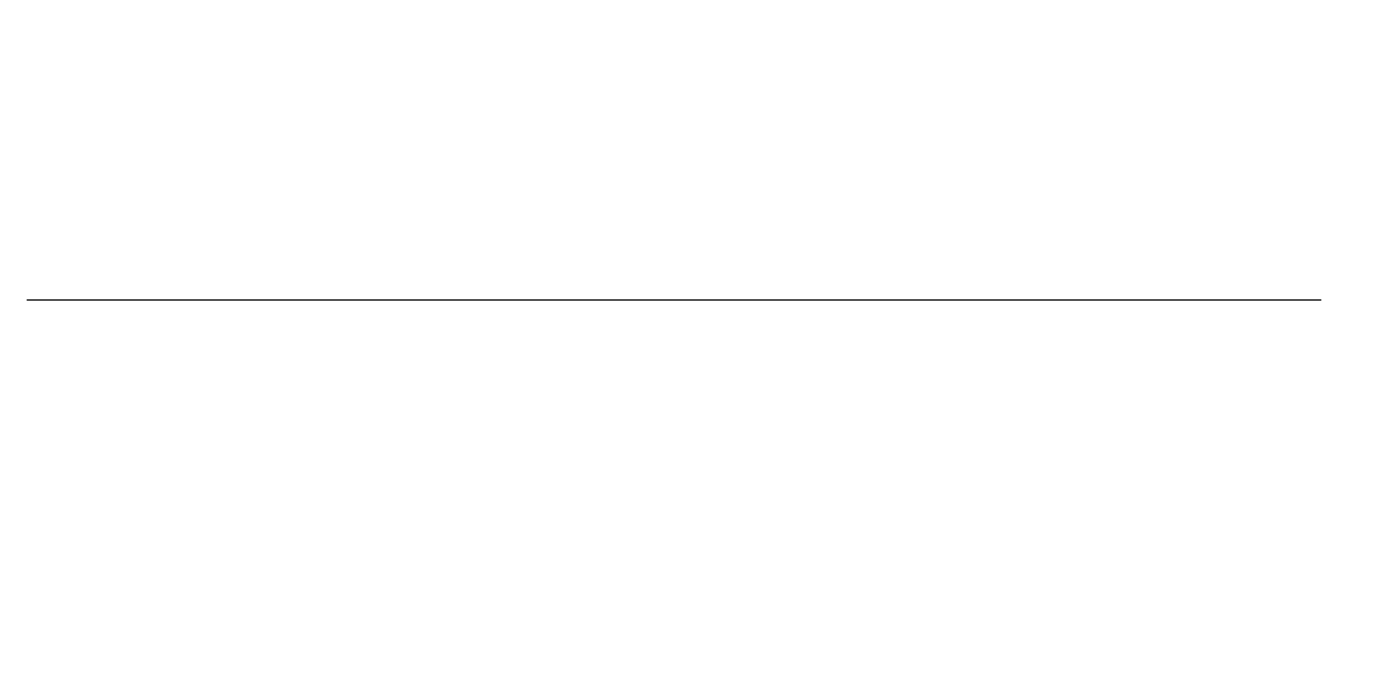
# Model space of a CAD drawing. Extents: x 11551484 to 2613213153046, y -2602833546311 to 14142.
# Drawn here: x 1311411815355 to 1311762927555, y -1301917986998 to -1301749070898 of the extents above; entities that cross this region are included whole.
import ezdxf

# ---------------------------------------------------------------- set-up
doc = ezdxf.new("R2010")
doc.units = 0
doc.header["$LTSCALE"] = 1000
doc.header["$MEASUREMENT"] = 0
doc.layers.get('0').update_dxf_attribs({"linetype": 'CONTINUOUS'})
doc.layers.add('FINISH', color=6, linetype='CONTINUOUS')
doc.layers.add('wall', color=3, linetype='CONTINUOUS')

# ---------------------------------------------------------------- blocks, each defined once
blk = doc.blocks.new('DVM_BACKGROUND')
at = {"layer": 'FINISH', "ltscale": 10}
h = blk.add_hatch(dxfattribs=at)
h.set_pattern_fill('_USER', color=256, scale=2400, pattern_type=0)
h.set_pattern_definition([(0, (11578468, -14258689.4), (0, 2400), [])])
h.paths.add_polyline_path([(11581568.1, -14257739.4), (11581468.1, -14257739.4), (11581468.1, -14256839.4), (11578468.1, -14256839.4), (11578468.1, -14257639.4), (11578628.1, -14257639.4), (11578628.1, -14258424.4), (11578468.1, -14258424.4), (11578468.1, -14258689.4), (11581468.1, -14258689.4), (11581468.1, -14258639.4), (11581568.1, -14258639.4)])
blk = doc.blocks.new('260514_슬하신경정신과의원(에어컨 오봉수)')
blk.add_blockref('DVM_BACKGROUND', (0, 0))

msp = doc.modelspace()

# ---------------------------------------------------------------- block references
at = {"layer": 'wall', "ltscale": 10, "xscale": 113262, "yscale": 91306, "zscale": 113262}
msp.add_blockref('260514_슬하신경정신과의원(에어컨 오봉수)', (11365289, -14088532), dxfattribs=at)

doc.saveas('drawing.dxf')
